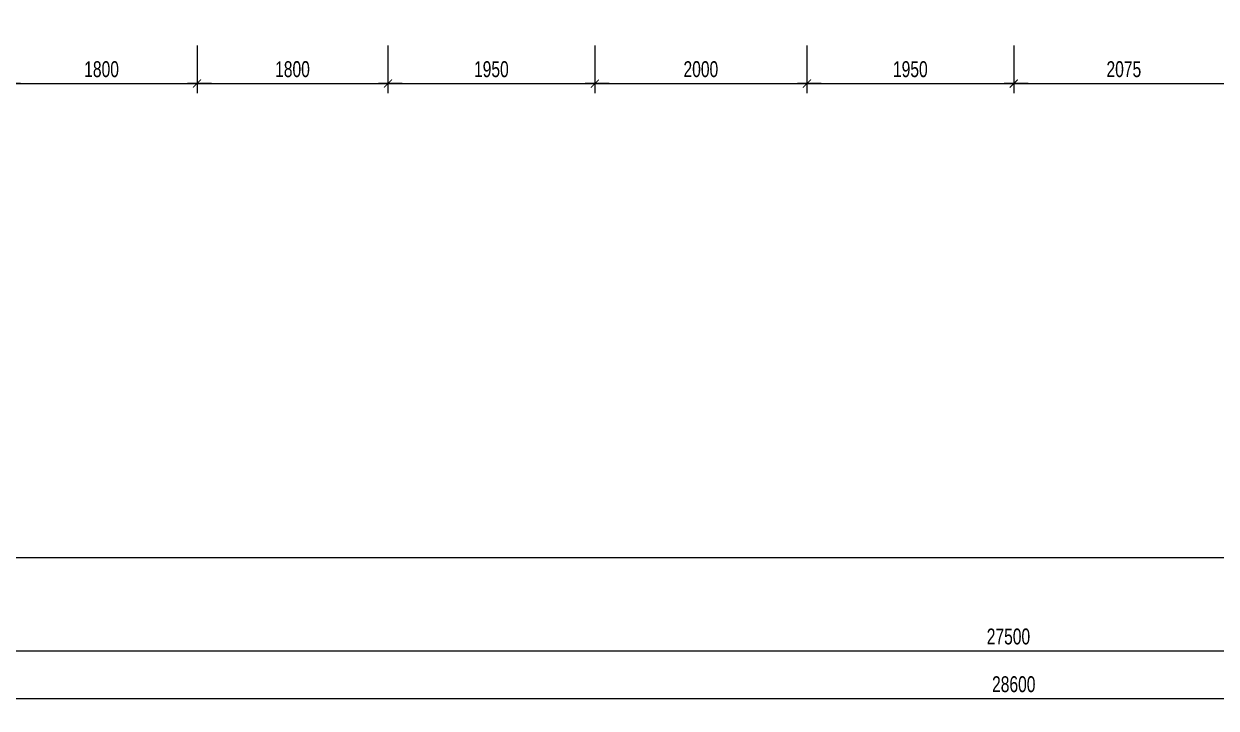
# Model space of a CAD drawing. Header units: millimetres. Extents: x 84463 to 294191, y -61495 to 44118.
# Drawn here: x 263092 to 274333, y 7124 to 13580 of the extents above; entities that cross this region are included whole.
import ezdxf

# ---------------------------------------------------------------- set-up
doc = ezdxf.new("R2010")
doc.units = ezdxf.units.MM
doc.layers.add('NDC_S_DIM', color=1, linetype='Continuous', lineweight=15)
doc.layers.add('NDC_S_HATCH MATERIAL', color=8, linetype='Continuous', lineweight=13)
doc.styles.add('NDC_DIM', font='', dxfattribs={"width": 0.75})
doc.styles.get('NDC_DIM').set_extended_font_data('Dotum')
doc.dimstyles.new('NDC_dim_60', dxfattribs={"dimscale": 60, "dimtxt": 2.5, "dimasz": 1.5, "dimexe": 1.5, "dimexo": 2.5, "dimgap": 1, "dimtad": 1, "dimdec": 0, "dimrnd": 0.001, "dimzin": 0, "dimdsep": 46, "dimtxsty": 'NDC_DIM', "dimblk": 'DIMMARK', "dimcen": 0, "dimdle": 1.2, "dimclrd": 256, "dimclre": 256, "dimclrt": 3, "dimadec": 0, "dimazin": 0, "dimtfac": 1, "dimtdec": 0, "dimtix": 1, "dimtofl": 0, "dimtmove": 2, "dimatfit": 3, "dimfxl": 6, "dimfxlon": 1, "dimtolj": 1, "dimtzin": 0, "dimlwd": -1, "dimlwe": -1, "dimarcsym": 0})

# ---------------------------------------------------------------- blocks, each defined once
blk = doc.blocks.new('DIMMARK')
at = {"layer": 'NDC_S_DIM', "color": 1}
blk.add_line((-1.5, 0), (1, 0), dxfattribs=at)
at = {"layer": 'NDC_S_DIM', "color": 2, "const_width": 0.1}
blk.add_lwpolyline([(-0.42, -0.42), (0.42, 0.42)], dxfattribs=at)
blk = doc.blocks.new('*D112')
at = {"layer": 'Defpoints', "color": 0, "transparency": 16777216}
for p in [(258625, 8545), (286125, 8545), (286125, 7664)]:
    blk.add_point(p, dxfattribs=at)
at = {"layer": 'NDC_S_DIM', "transparency": 16777216}
for p, q in [((258625, 8024), (258625, 7574)), ((286125, 8024), (286125, 7574)), ((258715, 7664), (286035, 7664))]:
    blk.add_line(p, q, dxfattribs=at)
at = {"layer": 'NDC_S_DIM', "transparency": 16777216, "xscale": 90, "yscale": 90, "zscale": 90, "rotation": 180}
blk.add_blockref('DIMMARK', (258625, 7664), dxfattribs=at)
at = {"layer": 'NDC_S_DIM', "transparency": 16777216, "xscale": 90, "yscale": 90, "zscale": 90}
blk.add_blockref('DIMMARK', (286125, 7664), dxfattribs=at)
at = {"layer": 'NDC_S_DIM', "color": 3, "transparency": 16777216, "insert": (272375, 7799), "char_height": 150, "attachment_point": 5, "style": 'NDC_DIM'}
blk.add_mtext('\\A1;27500', dxfattribs=at)
blk = doc.blocks.new('*D115')
at = {"layer": 'Defpoints', "color": 0, "transparency": 16777216}
for p in [(258125, 8545), (286725, 8545), (286725, 7214)]:
    blk.add_point(p, dxfattribs=at)
at = {"layer": 'NDC_S_DIM', "transparency": 16777216}
for p, q in [((258125, 7574), (258125, 7124)), ((286725, 7574), (286725, 7124)), ((258215, 7214), (286635, 7214))]:
    blk.add_line(p, q, dxfattribs=at)
at = {"layer": 'NDC_S_DIM', "transparency": 16777216, "xscale": 90, "yscale": 90, "zscale": 90, "rotation": 180}
blk.add_blockref('DIMMARK', (258125, 7214), dxfattribs=at)
at = {"layer": 'NDC_S_DIM', "transparency": 16777216, "xscale": 90, "yscale": 90, "zscale": 90}
blk.add_blockref('DIMMARK', (286725, 7214), dxfattribs=at)
at = {"layer": 'NDC_S_DIM', "color": 3, "transparency": 16777216, "insert": (272425, 7349), "char_height": 150, "attachment_point": 5, "style": 'NDC_DIM'}
blk.add_mtext('\\A1;28600', dxfattribs=at)
blk = doc.blocks.new('*D142')
at = {"layer": 'Defpoints', "color": 0, "transparency": 16777216}
for p in [(262925, 13580), (264725, 13580), (264725, 13016)]:
    blk.add_point(p, dxfattribs=at)
at = {"layer": 'NDC_S_DIM', "transparency": 16777216}
for p, q in [((262925, 13376), (262925, 12926)), ((264725, 13376), (264725, 12926)), ((263015, 13016), (264635, 13016))]:
    blk.add_line(p, q, dxfattribs=at)
at = {"layer": 'NDC_S_DIM', "transparency": 16777216, "xscale": 90, "yscale": 90, "zscale": 90, "rotation": 180}
blk.add_blockref('DIMMARK', (262925, 13016), dxfattribs=at)
at = {"layer": 'NDC_S_DIM', "transparency": 16777216, "xscale": 90, "yscale": 90, "zscale": 90}
blk.add_blockref('DIMMARK', (264725, 13016), dxfattribs=at)
at = {"layer": 'NDC_S_DIM', "color": 3, "transparency": 16777216, "insert": (263825, 13151), "char_height": 150, "attachment_point": 5, "style": 'NDC_DIM'}
blk.add_mtext('\\A1;1800', dxfattribs=at)
blk = doc.blocks.new('*D143')
at = {"layer": 'Defpoints', "color": 0, "transparency": 16777216}
for p in [(264725, 13580), (266525, 13580), (266525, 13016)]:
    blk.add_point(p, dxfattribs=at)
at = {"layer": 'NDC_S_DIM', "transparency": 16777216}
for p, q in [((264725, 13376), (264725, 12926)), ((266525, 13376), (266525, 12926)), ((264815, 13016), (266435, 13016))]:
    blk.add_line(p, q, dxfattribs=at)
at = {"layer": 'NDC_S_DIM', "transparency": 16777216, "xscale": 90, "yscale": 90, "zscale": 90, "rotation": 180}
blk.add_blockref('DIMMARK', (264725, 13016), dxfattribs=at)
at = {"layer": 'NDC_S_DIM', "transparency": 16777216, "xscale": 90, "yscale": 90, "zscale": 90}
blk.add_blockref('DIMMARK', (266525, 13016), dxfattribs=at)
at = {"layer": 'NDC_S_DIM', "color": 3, "transparency": 16777216, "insert": (265625, 13151), "char_height": 150, "attachment_point": 5, "style": 'NDC_DIM'}
blk.add_mtext('\\A1;1800', dxfattribs=at)
blk = doc.blocks.new('*D144')
at = {"layer": 'Defpoints', "color": 0, "transparency": 16777216}
for p in [(266525, 13580), (268475, 13580), (268475, 13016)]:
    blk.add_point(p, dxfattribs=at)
at = {"layer": 'NDC_S_DIM', "transparency": 16777216}
for p, q in [((266525, 13376), (266525, 12926)), ((268475, 13376), (268475, 12926)), ((266615, 13016), (268385, 13016))]:
    blk.add_line(p, q, dxfattribs=at)
at = {"layer": 'NDC_S_DIM', "transparency": 16777216, "xscale": 90, "yscale": 90, "zscale": 90, "rotation": 180}
blk.add_blockref('DIMMARK', (266525, 13016), dxfattribs=at)
at = {"layer": 'NDC_S_DIM', "transparency": 16777216, "xscale": 90, "yscale": 90, "zscale": 90}
blk.add_blockref('DIMMARK', (268475, 13016), dxfattribs=at)
at = {"layer": 'NDC_S_DIM', "color": 3, "transparency": 16777216, "insert": (267500, 13151), "char_height": 150, "attachment_point": 5, "style": 'NDC_DIM'}
blk.add_mtext('\\A1;1950', dxfattribs=at)
blk = doc.blocks.new('*D145')
at = {"layer": 'Defpoints', "color": 0, "transparency": 16777216}
for p in [(268475, 13580), (270475, 13580), (270475, 13016)]:
    blk.add_point(p, dxfattribs=at)
at = {"layer": 'NDC_S_DIM', "transparency": 16777216}
for p, q in [((268475, 13376), (268475, 12926)), ((270475, 13376), (270475, 12926)), ((268565, 13016), (270385, 13016))]:
    blk.add_line(p, q, dxfattribs=at)
at = {"layer": 'NDC_S_DIM', "transparency": 16777216, "xscale": 90, "yscale": 90, "zscale": 90, "rotation": 180}
blk.add_blockref('DIMMARK', (268475, 13016), dxfattribs=at)
at = {"layer": 'NDC_S_DIM', "transparency": 16777216, "xscale": 90, "yscale": 90, "zscale": 90}
blk.add_blockref('DIMMARK', (270475, 13016), dxfattribs=at)
at = {"layer": 'NDC_S_DIM', "color": 3, "transparency": 16777216, "insert": (269475, 13151), "char_height": 150, "attachment_point": 5, "style": 'NDC_DIM'}
blk.add_mtext('\\A1;2000', dxfattribs=at)
blk = doc.blocks.new('*D146')
at = {"layer": 'Defpoints', "color": 0, "transparency": 16777216}
for p in [(270475, 13580), (272425, 13580), (272425, 13016)]:
    blk.add_point(p, dxfattribs=at)
at = {"layer": 'NDC_S_DIM', "transparency": 16777216}
for p, q in [((270475, 13376), (270475, 12926)), ((272425, 13376), (272425, 12926)), ((270565, 13016), (272335, 13016))]:
    blk.add_line(p, q, dxfattribs=at)
at = {"layer": 'NDC_S_DIM', "transparency": 16777216, "xscale": 90, "yscale": 90, "zscale": 90, "rotation": 180}
blk.add_blockref('DIMMARK', (270475, 13016), dxfattribs=at)
at = {"layer": 'NDC_S_DIM', "transparency": 16777216, "xscale": 90, "yscale": 90, "zscale": 90}
blk.add_blockref('DIMMARK', (272425, 13016), dxfattribs=at)
at = {"layer": 'NDC_S_DIM', "color": 3, "transparency": 16777216, "insert": (271450, 13151), "char_height": 150, "attachment_point": 5, "style": 'NDC_DIM'}
blk.add_mtext('\\A1;1950', dxfattribs=at)
blk = doc.blocks.new('*D147')
at = {"layer": 'Defpoints', "color": 0, "transparency": 16777216}
for p in [(272425, 13580), (274500, 13580), (274500, 13016)]:
    blk.add_point(p, dxfattribs=at)
at = {"layer": 'NDC_S_DIM', "transparency": 16777216}
for p, q in [((272425, 13376), (272425, 12926)), ((274500, 13376), (274500, 12926)), ((272515, 13016), (274410, 13016))]:
    blk.add_line(p, q, dxfattribs=at)
at = {"layer": 'NDC_S_DIM', "transparency": 16777216, "xscale": 90, "yscale": 90, "zscale": 90, "rotation": 180}
blk.add_blockref('DIMMARK', (272425, 13016), dxfattribs=at)
at = {"layer": 'NDC_S_DIM', "transparency": 16777216, "xscale": 90, "yscale": 90, "zscale": 90}
blk.add_blockref('DIMMARK', (274500, 13016), dxfattribs=at)
at = {"layer": 'NDC_S_DIM', "color": 3, "transparency": 16777216, "insert": (273463, 13151), "char_height": 150, "attachment_point": 5, "style": 'NDC_DIM'}
blk.add_mtext('\\A1;2075', dxfattribs=at)

msp = doc.modelspace()

# ---------------------------------------------------------------- linework, layer by layer
at = {"layer": 'NDC_S_HATCH MATERIAL'}
msp.add_line((255848.1, 8544.8), (291218.8, 8544.8), dxfattribs=at)

# ---------------------------------------------------------------- dimensions: what is measured, and where the dimension line sits
at = {"layer": 'NDC_S_DIM'}
for base, p1, p2, picture, middle in [((264725.2, 13016.3), (262925.2, 13579.7), (264725.2, 13579.7), '*D142', (263825.2, 13151.4)), ((266525.2, 13016.3), (264725.2, 13579.7), (266525.2, 13579.7), '*D143', (265625.2, 13151.4)), ((268475.2, 13016.3), (266525.2, 13579.7), (268475.2, 13579.7), '*D144', (267500.2, 13151.4)), ((270475.2, 13016.3), (268475.2, 13579.7), (270475.2, 13579.7), '*D145', (269475.2, 13151.4)), ((272425.2, 13016.3), (270475.2, 13579.7), (272425.2, 13579.7), '*D146', (271450.2, 13151.4)), ((274500.2, 13016.3), (272425.2, 13579.7), (274500.2, 13579.7), '*D147', (273462.7, 13151.4)), ((286725.2, 7213.9), (258125.2, 8544.8), (286725.2, 8544.8), '*D115', (272425.2, 7349)), ((286125.2, 7663.9), (258625.2, 8544.8), (286125.2, 8544.8), '*D112', (272375.2, 7799))]:
    dim = msp.add_linear_dim(base=base, p1=p1, p2=p2, dimstyle='NDC_dim_60', dxfattribs=at)
    dim.commit()
    dim.dimension.update_dxf_attribs({"geometry": picture, "text_midpoint": middle})

doc.saveas('drawing.dxf')
